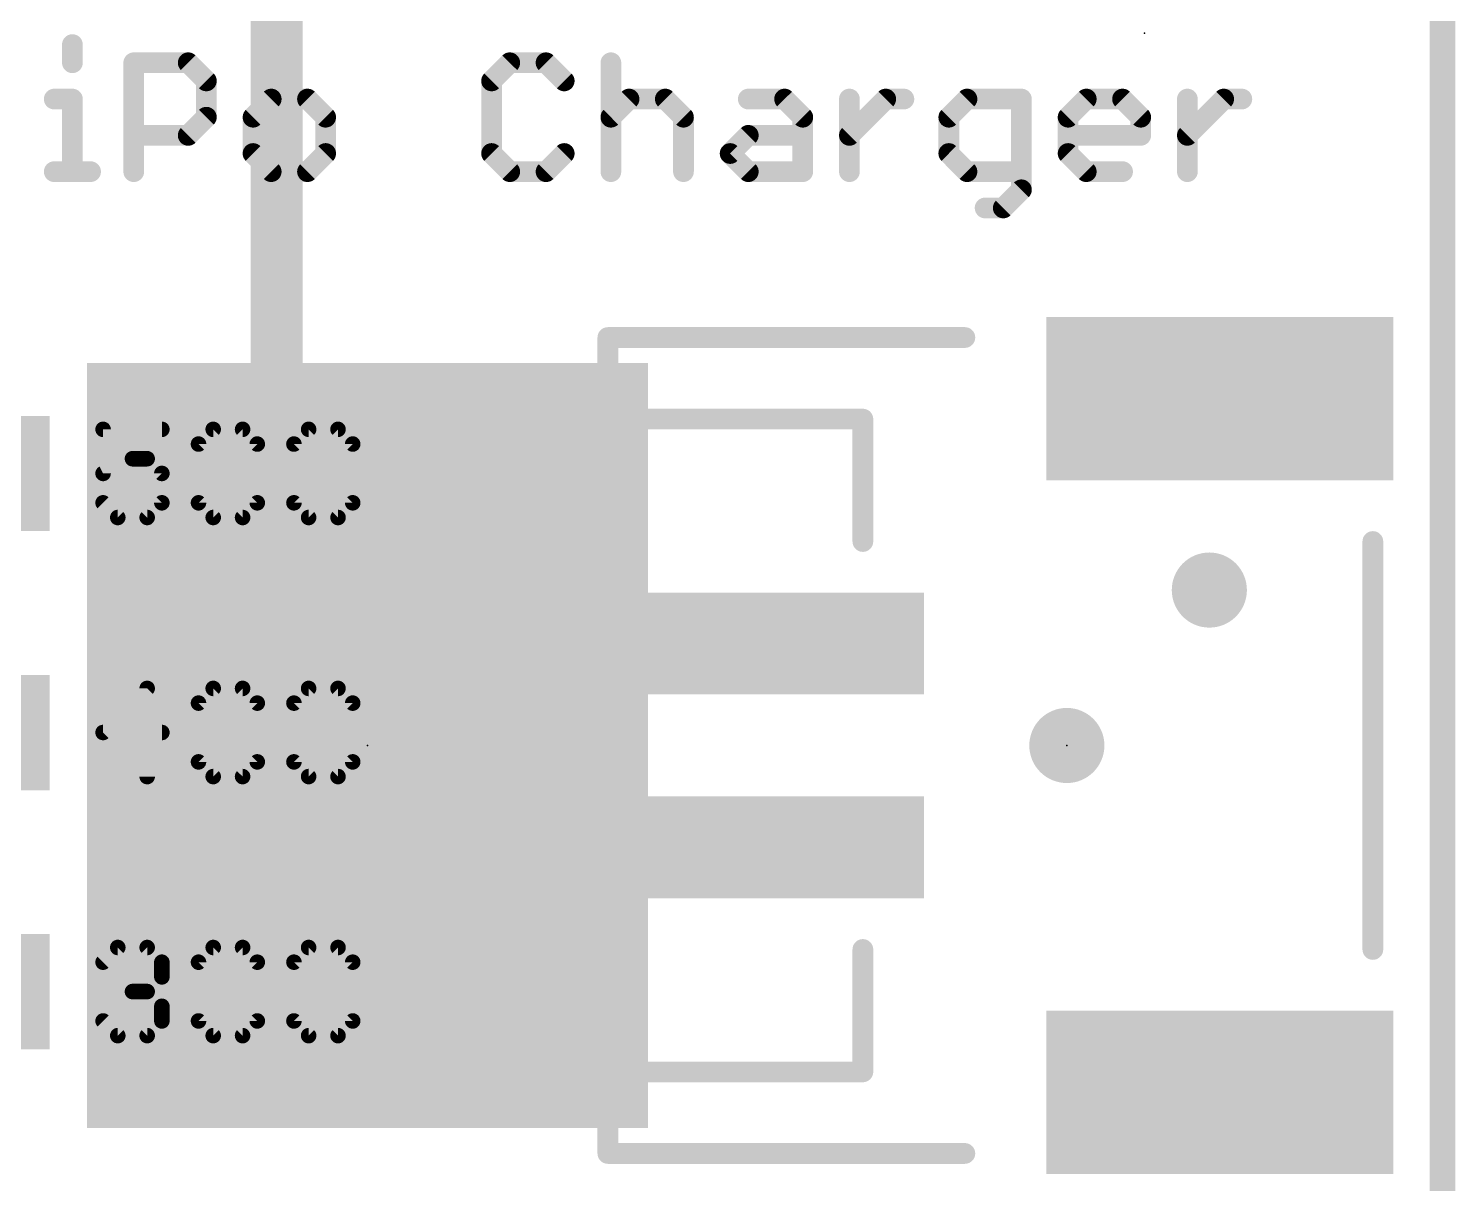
# Model space of a CAD drawing. Extents: x -33 to 74, y -21 to 38.
# Drawn here: x 17.89 to 31.88, y 14.76 to 26.08 of the extents above; entities that cross this region are included whole.
import ezdxf

# ---------------------------------------------------------------- set-up
doc = ezdxf.new("R2010")
doc.units = 0
for name, color, linetype in [('1', 12, 'CONTINUOUS'), ('16', 132, 'CONTINUOUS'), ('18', 110, 'CONTINUOUS'), ('20', 53, 'CONTINUOUS'), ('21', 41, 'CONTINUOUS'), ('23', 53, 'CONTINUOUS'), ('24', 53, 'CONTINUOUS')]:
    doc.layers.add(name, color=color, linetype=linetype)

# ---------------------------------------------------------------- blocks, each defined once
blk = doc.blocks.new('RECT')
blk.add_solid([(-0.5, -0.5), (0.5, -0.5), (-0.5, 0.5), (0.5, 0.5)])
blk = doc.blocks.new('ROUNDV')
at = {"const_width": 0.5}
blk.add_lwpolyline([(0, -0.25, 1), (0, 0.25, 1), (0, -0.25)], format="xyb", dxfattribs=at)

msp = doc.modelspace()

# ---------------------------------------------------------------- linework, layer by layer
at = {"layer": '1'}
for points, const_width in [([(31.75, 38.1), (31.75, 0)], 0.254), ([(20.32, 19.058), (20.32, 33.909)], 0.508), ([(21.328, 18.05), (20.32, 19.058)], 0.508), ([(24.367, 18.05), (21.328, 18.05)], 0.508)]:
    msp.add_lwpolyline(points, dxfattribs=dict(at, const_width=const_width))
at = {"layer": '1', "const_width": 0.254}
for points in [[(20.4098, 19.1478, 1), (20.2302, 18.9682)], [(20.193, 19.058, 1), (20.447, 19.058)], [(21.328, 18.177, 1), (21.328, 17.923)], [(21.2382, 17.9602, 1), (21.4178, 18.1398)], [(24.367, 17.923, 1), (24.367, 18.177)]]:
    msp.add_lwpolyline(points, format="xyb", dxfattribs=at)
at = {"layer": '16', "const_width": 0.254}
msp.add_lwpolyline([(31.75, 38.1), (31.75, 0)], dxfattribs=at)
at = {"layer": '20', "const_width": 0.2032}
msp.add_lwpolyline([(31.75, 0), (31.75, 38.1)], dxfattribs=at)
at = {"layer": '21'}
for points, const_width in [([(18.3174, 25.9218), (18.3174, 25.7438)], 0.2032), ([(18.919, 24.6761), (18.919, 25.7438)], 0.2032), ([(18.919, 25.7438), (19.4529, 25.7438)], 0.2032), ([(19.4529, 25.7438), (19.6308, 25.5659)], 0.2032), ([(22.6051, 25.7438), (22.4272, 25.5659)], 0.2032), ([(22.961, 25.7438), (22.6051, 25.7438)], 0.2032), ([(23.139, 25.5659), (22.961, 25.7438)], 0.2032), ([(23.5966, 25.7438), (23.5966, 24.6761)], 0.2032), ([(19.6308, 25.5659), (19.6308, 25.21)], 0.2032), ([(22.4272, 25.5659), (22.4272, 24.8541)], 0.2032), ([(18.1394, 25.3879), (18.3174, 25.3879)], 0.2032), ([(18.3174, 25.3879), (18.3174, 24.6761)], 0.2032), ([(20.2663, 25.3879), (20.0884, 25.21)], 0.2032), ([(20.6223, 25.3879), (20.2663, 25.3879)], 0.2032), ([(20.8002, 25.21), (20.6223, 25.3879)], 0.2032), ([(23.5966, 25.21), (23.7745, 25.3879)], 0.2032), ([(23.7745, 25.3879), (24.1304, 25.3879)], 0.2032), ([(24.1304, 25.3879), (24.3084, 25.21)], 0.2032), ([(24.9439, 25.3879), (25.2998, 25.3879)], 0.2032), ([(25.2998, 25.3879), (25.4778, 25.21)], 0.2032), ([(25.9354, 24.6761), (25.9354, 25.3879)], 0.2032), ([(25.9354, 25.032), (26.2913, 25.3879)], 0.2032), ([(26.2913, 25.3879), (26.4692, 25.3879)], 0.2032), ([(27.0878, 25.3879), (26.9099, 25.21)], 0.2032), ([(27.6217, 25.3879), (27.0878, 25.3879)], 0.2032), ([(27.6217, 24.4982), (27.6217, 25.3879)], 0.2032), ([(28.0793, 25.21), (28.2572, 25.3879)], 0.2032), ([(28.2572, 25.3879), (28.6131, 25.3879)], 0.2032), ([(28.6131, 25.3879), (28.7911, 25.21)], 0.2032), ([(29.2487, 24.6761), (29.2487, 25.3879)], 0.2032), ([(29.2487, 25.032), (29.6046, 25.3879)], 0.2032), ([(29.6046, 25.3879), (29.7825, 25.3879)], 0.2032), ([(19.6308, 25.21), (19.4529, 25.032)], 0.2032), ([(20.0884, 25.21), (20.0884, 24.8541)], 0.2032), ([(20.8002, 24.8541), (20.8002, 25.21)], 0.2032), ([(24.3084, 25.21), (24.3084, 24.6761)], 0.2032), ([(25.4778, 25.21), (25.4778, 24.6761)], 0.2032), ([(26.9099, 25.21), (26.9099, 24.8541)], 0.2032), ([(28.0793, 24.8541), (28.0793, 25.21)], 0.2032), ([(28.7911, 25.21), (28.7911, 25.032)], 0.2032), ([(19.4529, 25.032), (18.919, 25.032)], 0.2032), ([(24.766, 24.8541), (24.9439, 25.032)], 0.2032), ([(24.9439, 25.032), (25.4778, 25.032)], 0.2032), ([(28.7911, 25.032), (28.0793, 25.032)], 0.2032), ([(20.0884, 24.8541), (20.2663, 24.6761)], 0.2032), ([(20.6223, 24.6761), (20.8002, 24.8541)], 0.2032), ([(22.4272, 24.8541), (22.6051, 24.6761)], 0.2032), ([(22.961, 24.6761), (23.139, 24.8541)], 0.2032), ([(24.9439, 24.6761), (24.766, 24.8541)], 0.2032), ([(26.9099, 24.8541), (27.0878, 24.6761)], 0.2032), ([(28.2572, 24.6761), (28.0793, 24.8541)], 0.2032), ([(18.1394, 24.6761), (18.4953, 24.6761)], 0.2032), ([(20.2663, 24.6761), (20.6223, 24.6761)], 0.2032), ([(22.6051, 24.6761), (22.961, 24.6761)], 0.2032), ([(25.4778, 24.6761), (24.9439, 24.6761)], 0.2032), ([(27.0878, 24.6761), (27.6217, 24.6761)], 0.2032), ([(28.6131, 24.6761), (28.2572, 24.6761)], 0.2032), ([(27.4437, 24.3202), (27.6217, 24.4982)], 0.2032), ([(27.2658, 24.3202), (27.4437, 24.3202)], 0.2032), ([(27.067, 23.05), (23.567, 23.05)], 0.2032), ([(23.567, 23.05), (23.567, 22.25)], 0.2032), ([(23.567, 22.25), (26.067, 22.25)], 0.2032), ([(26.067, 22.25), (26.067, 21.05)], 0.2032), ([(19.1944, 22.1495), (18.6182, 22.1495)], 0.1524), ([(18.6182, 22.1495), (18.6182, 21.7174)], 0.1524), ([(19.5537, 22.0055), (19.6978, 22.1495)], 0.1524), ([(19.6978, 22.1495), (19.9859, 22.1495)], 0.1524), ([(19.9859, 22.1495), (20.1299, 22.0055)], 0.1524), ([(20.4892, 22.0055), (20.6333, 22.1495)], 0.1524), ([(20.6333, 22.1495), (20.9214, 22.1495)], 0.1524), ([(20.9214, 22.1495), (21.0655, 22.0055)], 0.1524), ([(19.5537, 21.4293), (19.5537, 22.0055)], 0.1524), ([(19.5537, 21.4293), (20.1299, 22.0055)], 0.1524), ([(20.1299, 22.0055), (20.1299, 21.4293)], 0.1524), ([(20.4892, 21.4293), (20.4892, 22.0055)], 0.1524), ([(20.4892, 21.4293), (21.0655, 22.0055)], 0.1524), ([(21.0655, 22.0055), (21.0655, 21.4293)], 0.1524), ([(18.6182, 21.7174), (18.9063, 21.8614)], 0.1524), ([(18.9063, 21.8614), (19.0504, 21.8614)], 0.1524), ([(19.0504, 21.8614), (19.1944, 21.7174)], 0.1524), ([(19.1944, 21.7174), (19.1944, 21.4293)], 0.1524), ([(18.7623, 21.2852), (18.6182, 21.4293)], 0.1524), ([(19.1944, 21.4293), (19.0504, 21.2852)], 0.1524), ([(19.6978, 21.2852), (19.5537, 21.4293)], 0.1524), ([(20.1299, 21.4293), (19.9859, 21.2852)], 0.1524), ([(20.6333, 21.2852), (20.4892, 21.4293)], 0.1524), ([(21.0655, 21.4293), (20.9214, 21.2852)], 0.1524), ([(19.0504, 21.2852), (18.7623, 21.2852)], 0.1524), ([(19.9859, 21.2852), (19.6978, 21.2852)], 0.1524), ([(20.9214, 21.2852), (20.6333, 21.2852)], 0.1524), ([(31.067, 17.05), (31.067, 21.05)], 0.2032), ([(19.0504, 19.6095), (18.6182, 19.1774)], 0.1524), ([(19.0504, 18.7452), (19.0504, 19.6095)], 0.1524), ([(19.5537, 19.4655), (19.6978, 19.6095)], 0.1524), ([(19.6978, 19.6095), (19.9859, 19.6095)], 0.1524), ([(19.9859, 19.6095), (20.1299, 19.4655)], 0.1524), ([(20.4892, 19.4655), (20.6333, 19.6095)], 0.1524), ([(20.6333, 19.6095), (20.9214, 19.6095)], 0.1524), ([(20.9214, 19.6095), (21.0655, 19.4655)], 0.1524), ([(19.5537, 18.8893), (19.5537, 19.4655)], 0.1524), ([(19.5537, 18.8893), (20.1299, 19.4655)], 0.1524), ([(20.1299, 19.4655), (20.1299, 18.8893)], 0.1524), ([(20.4892, 18.8893), (20.4892, 19.4655)], 0.1524), ([(20.4892, 18.8893), (21.0655, 19.4655)], 0.1524), ([(21.0655, 19.4655), (21.0655, 18.8893)], 0.1524), ([(18.6182, 19.1774), (19.1944, 19.1774)], 0.1524), ([(19.6978, 18.7452), (19.5537, 18.8893)], 0.1524), ([(20.1299, 18.8893), (19.9859, 18.7452)], 0.1524), ([(20.6333, 18.7452), (20.4892, 18.8893)], 0.1524), ([(21.0655, 18.8893), (20.9214, 18.7452)], 0.1524), ([(19.9859, 18.7452), (19.6978, 18.7452)], 0.1524), ([(20.9214, 18.7452), (20.6333, 18.7452)], 0.1524), ([(18.6182, 16.9255), (18.7623, 17.0695)], 0.1524), ([(18.7623, 17.0695), (19.0504, 17.0695)], 0.1524), ([(19.0504, 17.0695), (19.1944, 16.9255)], 0.1524), ([(19.5537, 16.9255), (19.6978, 17.0695)], 0.1524), ([(19.6978, 17.0695), (19.9859, 17.0695)], 0.1524), ([(19.9859, 17.0695), (20.1299, 16.9255)], 0.1524), ([(20.4892, 16.9255), (20.6333, 17.0695)], 0.1524), ([(20.6333, 17.0695), (20.9214, 17.0695)], 0.1524), ([(20.9214, 17.0695), (21.0655, 16.9255)], 0.1524), ([(26.067, 17.05), (26.067, 15.85)], 0.2032), ([(19.1944, 16.9255), (19.1944, 16.7814)], 0.1524), ([(19.5537, 16.3493), (19.5537, 16.9255)], 0.1524), ([(19.5537, 16.3493), (20.1299, 16.9255)], 0.1524), ([(20.1299, 16.9255), (20.1299, 16.3493)], 0.1524), ([(20.4892, 16.3493), (20.4892, 16.9255)], 0.1524), ([(20.4892, 16.3493), (21.0655, 16.9255)], 0.1524), ([(21.0655, 16.9255), (21.0655, 16.3493)], 0.1524), ([(19.1944, 16.7814), (19.0504, 16.6374)], 0.1524), ([(19.0504, 16.6374), (18.9063, 16.6374)], 0.1524), ([(19.0504, 16.6374), (19.1944, 16.4933)], 0.1524), ([(19.1944, 16.4933), (19.1944, 16.3493)], 0.1524), ([(18.7623, 16.2052), (18.6182, 16.3493)], 0.1524), ([(19.1944, 16.3493), (19.0504, 16.2052)], 0.1524), ([(19.6978, 16.2052), (19.5537, 16.3493)], 0.1524), ([(20.1299, 16.3493), (19.9859, 16.2052)], 0.1524), ([(20.6333, 16.2052), (20.4892, 16.3493)], 0.1524), ([(21.0655, 16.3493), (20.9214, 16.2052)], 0.1524), ([(19.0504, 16.2052), (18.7623, 16.2052)], 0.1524), ([(19.9859, 16.2052), (19.6978, 16.2052)], 0.1524), ([(20.9214, 16.2052), (20.6333, 16.2052)], 0.1524), ([(26.067, 15.85), (23.567, 15.85)], 0.2032), ([(23.567, 15.85), (23.567, 15.05)], 0.2032), ([(23.567, 15.05), (27.067, 15.05)], 0.2032)]:
    msp.add_lwpolyline(points, dxfattribs=dict(at, const_width=const_width))
for points, const_width in [([(18.3681, 25.9218, 1), (18.2666, 25.9218)], 0.1016), ([(18.2666, 25.7438, 1), (18.3681, 25.7438)], 0.1016), ([(18.9698, 25.7438, 1), (18.8682, 25.7438)], 0.1016), ([(18.919, 25.7946, 1), (18.919, 25.693)], 0.1016), ([(19.4888, 25.7797, 1), (19.4169, 25.7079)], 0.1016), ([(19.4529, 25.693, 1), (19.4529, 25.7946)], 0.1016), ([(22.6051, 25.7946, 1), (22.6051, 25.693)], 0.1016), ([(22.6411, 25.7079, 1), (22.5692, 25.7797)], 0.1016), ([(22.997, 25.7797, 1), (22.9251, 25.7079)], 0.1016), ([(22.961, 25.693, 1), (22.961, 25.7946)], 0.1016), ([(23.6474, 25.7438, 1), (23.5458, 25.7438)], 0.1016), ([(19.6816, 25.5659, 1), (19.58, 25.5659)], 0.1016), ([(19.5949, 25.5299, 1), (19.6667, 25.6018)], 0.1016), ([(22.478, 25.5659, 1), (22.3764, 25.5659)], 0.1016), ([(22.3913, 25.6018, 1), (22.4631, 25.5299)], 0.1016), ([(23.1031, 25.5299, 1), (23.1749, 25.6018)], 0.1016), ([(18.1394, 25.4387, 1), (18.1394, 25.3371)], 0.1016), ([(18.3681, 25.3879, 1), (18.2666, 25.3879)], 0.1016), ([(18.3174, 25.3371, 1), (18.3174, 25.4387)], 0.1016), ([(20.2663, 25.4387, 1), (20.2663, 25.3371)], 0.1016), ([(20.3023, 25.352, 1), (20.2304, 25.4238)], 0.1016), ([(20.6582, 25.4238, 1), (20.5863, 25.352)], 0.1016), ([(20.6223, 25.3371, 1), (20.6223, 25.4387)], 0.1016), ([(23.7745, 25.4387, 1), (23.7745, 25.3371)], 0.1016), ([(23.8105, 25.352, 1), (23.7386, 25.4238)], 0.1016), ([(24.1664, 25.4238, 1), (24.0945, 25.352)], 0.1016), ([(24.1304, 25.3371, 1), (24.1304, 25.4387)], 0.1016), ([(24.9439, 25.4387, 1), (24.9439, 25.3371)], 0.1016), ([(25.3358, 25.4238, 1), (25.2639, 25.352)], 0.1016), ([(25.2998, 25.3371, 1), (25.2998, 25.4387)], 0.1016), ([(25.9862, 25.3879, 1), (25.8846, 25.3879)], 0.1016), ([(26.2913, 25.4387, 1), (26.2913, 25.3371)], 0.1016), ([(26.3272, 25.352, 1), (26.2554, 25.4238)], 0.1016), ([(26.4692, 25.3371, 1), (26.4692, 25.4387)], 0.1016), ([(27.0878, 25.4387, 1), (27.0878, 25.3371)], 0.1016), ([(27.1237, 25.352, 1), (27.0519, 25.4238)], 0.1016), ([(27.6725, 25.3879, 1), (27.5709, 25.3879)], 0.1016), ([(27.6217, 25.3371, 1), (27.6217, 25.4387)], 0.1016), ([(28.2572, 25.4387, 1), (28.2572, 25.3371)], 0.1016), ([(28.2931, 25.352, 1), (28.2213, 25.4238)], 0.1016), ([(28.649, 25.4238, 1), (28.5772, 25.352)], 0.1016), ([(28.6131, 25.3371, 1), (28.6131, 25.4387)], 0.1016), ([(29.2995, 25.3879, 1), (29.1979, 25.3879)], 0.1016), ([(29.6046, 25.4387, 1), (29.6046, 25.3371)], 0.1016), ([(29.6405, 25.352, 1), (29.5687, 25.4238)], 0.1016), ([(29.7825, 25.3371, 1), (29.7825, 25.4387)], 0.1016), ([(19.58, 25.21, 1), (19.6816, 25.21)], 0.1016), ([(19.6667, 25.174, 1), (19.5949, 25.2459)], 0.1016), ([(20.1392, 25.21, 1), (20.0376, 25.21)], 0.1016), ([(20.0525, 25.2459, 1), (20.1243, 25.174)], 0.1016), ([(20.851, 25.21, 1), (20.7494, 25.21)], 0.1016), ([(20.7643, 25.174, 1), (20.8361, 25.2459)], 0.1016), ([(23.5607, 25.2459, 1), (23.6325, 25.174)], 0.1016), ([(24.3592, 25.21, 1), (24.2576, 25.21)], 0.1016), ([(24.2725, 25.174, 1), (24.3443, 25.2459)], 0.1016), ([(25.5286, 25.21, 1), (25.427, 25.21)], 0.1016), ([(25.4419, 25.174, 1), (25.5137, 25.2459)], 0.1016), ([(26.9607, 25.21, 1), (26.8591, 25.21)], 0.1016), ([(26.874, 25.2459, 1), (26.9458, 25.174)], 0.1016), ([(28.1301, 25.21, 1), (28.0285, 25.21)], 0.1016), ([(28.0434, 25.2459, 1), (28.1152, 25.174)], 0.1016), ([(28.8419, 25.21, 1), (28.7403, 25.21)], 0.1016), ([(28.7552, 25.174, 1), (28.827, 25.2459)], 0.1016), ([(18.919, 25.0828, 1), (18.919, 24.9812)], 0.1016), ([(19.4169, 25.0679, 1), (19.4888, 24.9961)], 0.1016), ([(19.4529, 24.9812, 1), (19.4529, 25.0828)], 0.1016), ([(24.9439, 25.0828, 1), (24.9439, 24.9812)], 0.1016), ([(24.9799, 24.9961, 1), (24.908, 25.0679)], 0.1016), ([(25.4778, 24.9812, 1), (25.4778, 25.0828)], 0.1016), ([(25.8995, 25.0679, 1), (25.9713, 24.9961)], 0.1016), ([(28.0793, 25.0828, 1), (28.0793, 24.9812)], 0.1016), ([(28.7403, 25.032, 1), (28.8419, 25.032)], 0.1016), ([(28.7911, 24.9812, 1), (28.7911, 25.0828)], 0.1016), ([(29.2127, 25.0679, 1), (29.2846, 24.9961)], 0.1016), ([(20.1243, 24.89, 1), (20.0525, 24.8181)], 0.1016), ([(20.0376, 24.8541, 1), (20.1392, 24.8541)], 0.1016), ([(20.7494, 24.8541, 1), (20.851, 24.8541)], 0.1016), ([(20.8361, 24.8181, 1), (20.7643, 24.89)], 0.1016), ([(22.4631, 24.89, 1), (22.3913, 24.8181)], 0.1016), ([(22.3764, 24.8541, 1), (22.478, 24.8541)], 0.1016), ([(23.1749, 24.8181, 1), (23.1031, 24.89)], 0.1016), ([(24.8019, 24.89, 1), (24.7301, 24.8181)], 0.1016), ([(24.7301, 24.89, 1), (24.8019, 24.8181)], 0.1016), ([(26.9458, 24.89, 1), (26.874, 24.8181)], 0.1016), ([(26.8591, 24.8541, 1), (26.9607, 24.8541)], 0.1016), ([(28.1152, 24.89, 1), (28.0434, 24.8181)], 0.1016), ([(28.0285, 24.8541, 1), (28.1301, 24.8541)], 0.1016), ([(18.1394, 24.7269, 1), (18.1394, 24.6253)], 0.1016), ([(18.4953, 24.6253, 1), (18.4953, 24.7269)], 0.1016), ([(20.2663, 24.7269, 1), (20.2663, 24.6253)], 0.1016), ([(20.2304, 24.6402, 1), (20.3023, 24.712)], 0.1016), ([(20.5863, 24.712, 1), (20.6582, 24.6402)], 0.1016), ([(20.6223, 24.6253, 1), (20.6223, 24.7269)], 0.1016), ([(22.6051, 24.7269, 1), (22.6051, 24.6253)], 0.1016), ([(22.5692, 24.6402, 1), (22.6411, 24.712)], 0.1016), ([(22.9251, 24.712, 1), (22.997, 24.6402)], 0.1016), ([(22.961, 24.6253, 1), (22.961, 24.7269)], 0.1016), ([(24.9439, 24.7269, 1), (24.9439, 24.6253)], 0.1016), ([(24.908, 24.6402, 1), (24.9799, 24.712)], 0.1016), ([(25.4778, 24.6253, 1), (25.4778, 24.7269)], 0.1016), ([(27.0878, 24.7269, 1), (27.0878, 24.6253)], 0.1016), ([(27.0519, 24.6402, 1), (27.1237, 24.712)], 0.1016), ([(27.6217, 24.6253, 1), (27.6217, 24.7269)], 0.1016), ([(28.2572, 24.7269, 1), (28.2572, 24.6253)], 0.1016), ([(28.2213, 24.6402, 1), (28.2931, 24.712)], 0.1016), ([(28.6131, 24.6253, 1), (28.6131, 24.7269)], 0.1016), ([(18.2666, 24.6761, 1), (18.3681, 24.6761)], 0.1016), ([(18.8682, 24.6761, 1), (18.9698, 24.6761)], 0.1016), ([(23.5458, 24.6761, 1), (23.6474, 24.6761)], 0.1016), ([(24.2576, 24.6761, 1), (24.3592, 24.6761)], 0.1016), ([(25.427, 24.6761, 1), (25.5286, 24.6761)], 0.1016), ([(25.8846, 24.6761, 1), (25.9862, 24.6761)], 0.1016), ([(29.1979, 24.6761, 1), (29.2995, 24.6761)], 0.1016), ([(27.5709, 24.4982, 1), (27.6725, 24.4982)], 0.1016), ([(27.6576, 24.4622, 1), (27.5858, 24.5341)], 0.1016), ([(27.2658, 24.371, 1), (27.2658, 24.2694)], 0.1016), ([(27.4078, 24.3561, 1), (27.4797, 24.2843)], 0.1016), ([(27.4437, 24.2694, 1), (27.4437, 24.371)], 0.1016), ([(23.567, 23.1008, 1), (23.567, 22.9992)], 0.1016), ([(23.6178, 23.05, 1), (23.5162, 23.05)], 0.1016), ([(27.067, 22.9992, 1), (27.067, 23.1008)], 0.1016), ([(23.567, 22.3008, 1), (23.567, 22.1992)], 0.1016), ([(23.5162, 22.25, 1), (23.6178, 22.25)], 0.1016), ([(26.1178, 22.25, 1), (26.0162, 22.25)], 0.1016), ([(26.067, 22.1992, 1), (26.067, 22.3008)], 0.1016), ([(18.6182, 22.1876, 1), (18.6182, 22.1114)], 0.0762), ([(18.6563, 22.1495, 1), (18.5801, 22.1495)], 0.0762), ([(19.1944, 22.1114, 1), (19.1944, 22.1876)], 0.0762), ([(19.6978, 22.1876, 1), (19.6978, 22.1114)], 0.0762), ([(19.7247, 22.1226, 1), (19.6708, 22.1765)], 0.0762), ([(20.0128, 22.1765, 1), (19.9589, 22.1226)], 0.0762), ([(19.9859, 22.1114, 1), (19.9859, 22.1876)], 0.0762), ([(20.6333, 22.1876, 1), (20.6333, 22.1114)], 0.0762), ([(20.6602, 22.1226, 1), (20.6064, 22.1765)], 0.0762), ([(20.9483, 22.1765, 1), (20.8945, 22.1226)], 0.0762), ([(20.9214, 22.1114, 1), (20.9214, 22.1876)], 0.0762), ([(19.5918, 22.0055, 1), (19.5156, 22.0055)], 0.0762), ([(19.5268, 22.0324, 1), (19.5807, 21.9785)], 0.0762), ([(20.168, 22.0055, 1), (20.0918, 22.0055)], 0.0762), ([(20.1569, 21.9785, 1), (20.103, 22.0324)], 0.0762), ([(20.103, 21.9785, 1), (20.1569, 22.0324)], 0.0762), ([(20.5273, 22.0055, 1), (20.4511, 22.0055)], 0.0762), ([(20.4623, 22.0324, 1), (20.5162, 21.9785)], 0.0762), ([(21.1036, 22.0055, 1), (21.0274, 22.0055)], 0.0762), ([(21.0924, 21.9785, 1), (21.0385, 22.0324)], 0.0762), ([(21.0385, 21.9785, 1), (21.0924, 22.0324)], 0.0762), ([(18.9063, 21.8995, 1), (18.9063, 21.8233)], 0.0762), ([(18.9234, 21.8273, 1), (18.8893, 21.8955)], 0.0762), ([(19.0773, 21.8884, 1), (19.0234, 21.8345)], 0.0762), ([(19.0504, 21.8233, 1), (19.0504, 21.8995)], 0.0762), ([(18.6012, 21.7514, 1), (18.6352, 21.6833)], 0.0762), ([(18.5801, 21.7174, 1), (18.6563, 21.7174)], 0.0762), ([(19.2325, 21.7174, 1), (19.1563, 21.7174)], 0.0762), ([(19.1675, 21.6904, 1), (19.2214, 21.7443)], 0.0762), ([(18.6451, 21.4562, 1), (18.5913, 21.4023)], 0.0762), ([(19.1563, 21.4293, 1), (19.2325, 21.4293)], 0.0762), ([(19.2214, 21.4023, 1), (19.1675, 21.4562)], 0.0762), ([(19.5807, 21.4562, 1), (19.5268, 21.4023)], 0.0762), ([(19.5268, 21.4562, 1), (19.5807, 21.4023)], 0.0762), ([(19.5156, 21.4293, 1), (19.5918, 21.4293)], 0.0762), ([(20.0918, 21.4293, 1), (20.168, 21.4293)], 0.0762), ([(20.1569, 21.4023, 1), (20.103, 21.4562)], 0.0762), ([(20.5162, 21.4562, 1), (20.4623, 21.4023)], 0.0762), ([(20.4623, 21.4562, 1), (20.5162, 21.4023)], 0.0762), ([(20.4511, 21.4293, 1), (20.5273, 21.4293)], 0.0762), ([(21.0274, 21.4293, 1), (21.1036, 21.4293)], 0.0762), ([(21.0924, 21.4023, 1), (21.0385, 21.4562)], 0.0762), ([(18.7623, 21.3233, 1), (18.7623, 21.2471)], 0.0762), ([(18.7353, 21.2583, 1), (18.7892, 21.3121)], 0.0762), ([(19.0234, 21.3121, 1), (19.0773, 21.2583)], 0.0762), ([(19.0504, 21.2471, 1), (19.0504, 21.3233)], 0.0762), ([(19.6978, 21.3233, 1), (19.6978, 21.2471)], 0.0762), ([(19.6708, 21.2583, 1), (19.7247, 21.3121)], 0.0762), ([(19.9589, 21.3121, 1), (20.0128, 21.2583)], 0.0762), ([(19.9859, 21.2471, 1), (19.9859, 21.3233)], 0.0762), ([(20.6333, 21.3233, 1), (20.6333, 21.2471)], 0.0762), ([(20.6064, 21.2583, 1), (20.6602, 21.3121)], 0.0762), ([(20.8945, 21.3121, 1), (20.9483, 21.2583)], 0.0762), ([(20.9214, 21.2471, 1), (20.9214, 21.3233)], 0.0762), ([(31.1178, 21.05, 1), (31.0162, 21.05)], 0.1016), ([(26.0162, 21.05, 1), (26.1178, 21.05)], 0.1016), ([(19.0885, 19.6095, 1), (19.0123, 19.6095)], 0.0762), ([(19.0773, 19.5826, 1), (19.0234, 19.6365)], 0.0762), ([(19.6978, 19.6476, 1), (19.6978, 19.5714)], 0.0762), ([(19.7247, 19.5826, 1), (19.6708, 19.6365)], 0.0762), ([(20.0128, 19.6365, 1), (19.9589, 19.5826)], 0.0762), ([(19.9859, 19.5714, 1), (19.9859, 19.6476)], 0.0762), ([(20.6333, 19.6476, 1), (20.6333, 19.5714)], 0.0762), ([(20.6602, 19.5826, 1), (20.6064, 19.6365)], 0.0762), ([(20.9483, 19.6365, 1), (20.8945, 19.5826)], 0.0762), ([(20.9214, 19.5714, 1), (20.9214, 19.6476)], 0.0762), ([(19.5918, 19.4655, 1), (19.5156, 19.4655)], 0.0762), ([(19.5268, 19.4924, 1), (19.5807, 19.4385)], 0.0762), ([(20.168, 19.4655, 1), (20.0918, 19.4655)], 0.0762), ([(20.1569, 19.4385, 1), (20.103, 19.4924)], 0.0762), ([(20.103, 19.4385, 1), (20.1569, 19.4924)], 0.0762), ([(20.5273, 19.4655, 1), (20.4511, 19.4655)], 0.0762), ([(20.4623, 19.4924, 1), (20.5162, 19.4385)], 0.0762), ([(21.1036, 19.4655, 1), (21.0274, 19.4655)], 0.0762), ([(21.0924, 19.4385, 1), (21.0385, 19.4924)], 0.0762), ([(21.0385, 19.4385, 1), (21.0924, 19.4924)], 0.0762), ([(18.6182, 19.2155, 1), (18.6182, 19.1393)], 0.0762), ([(18.5913, 19.2043, 1), (18.6451, 19.1504)], 0.0762), ([(19.1944, 19.1393, 1), (19.1944, 19.2155)], 0.0762), ([(19.5807, 18.9162, 1), (19.5268, 18.8623)], 0.0762), ([(19.5268, 18.9162, 1), (19.5807, 18.8623)], 0.0762), ([(19.5156, 18.8893, 1), (19.5918, 18.8893)], 0.0762), ([(20.0918, 18.8893, 1), (20.168, 18.8893)], 0.0762), ([(20.1569, 18.8623, 1), (20.103, 18.9162)], 0.0762), ([(20.5162, 18.9162, 1), (20.4623, 18.8623)], 0.0762), ([(20.4623, 18.9162, 1), (20.5162, 18.8623)], 0.0762), ([(20.4511, 18.8893, 1), (20.5273, 18.8893)], 0.0762), ([(21.0274, 18.8893, 1), (21.1036, 18.8893)], 0.0762), ([(21.0924, 18.8623, 1), (21.0385, 18.9162)], 0.0762), ([(19.0123, 18.7452, 1), (19.0885, 18.7452)], 0.0762), ([(19.6978, 18.7833, 1), (19.6978, 18.7071)], 0.0762), ([(19.6708, 18.7183, 1), (19.7247, 18.7721)], 0.0762), ([(19.9589, 18.7721, 1), (20.0128, 18.7183)], 0.0762), ([(19.9859, 18.7071, 1), (19.9859, 18.7833)], 0.0762), ([(20.6333, 18.7833, 1), (20.6333, 18.7071)], 0.0762), ([(20.6064, 18.7183, 1), (20.6602, 18.7721)], 0.0762), ([(20.8945, 18.7721, 1), (20.9483, 18.7183)], 0.0762), ([(20.9214, 18.7071, 1), (20.9214, 18.7833)], 0.0762), ([(18.7623, 17.1076, 1), (18.7623, 17.0314)], 0.0762), ([(18.7892, 17.0426, 1), (18.7353, 17.0965)], 0.0762), ([(19.0773, 17.0965, 1), (19.0234, 17.0426)], 0.0762), ([(19.0504, 17.0314, 1), (19.0504, 17.1076)], 0.0762), ([(19.6978, 17.1076, 1), (19.6978, 17.0314)], 0.0762), ([(19.7247, 17.0426, 1), (19.6708, 17.0965)], 0.0762), ([(20.0128, 17.0965, 1), (19.9589, 17.0426)], 0.0762), ([(19.9859, 17.0314, 1), (19.9859, 17.1076)], 0.0762), ([(20.6333, 17.1076, 1), (20.6333, 17.0314)], 0.0762), ([(20.6602, 17.0426, 1), (20.6064, 17.0965)], 0.0762), ([(20.9483, 17.0965, 1), (20.8945, 17.0426)], 0.0762), ([(20.9214, 17.0314, 1), (20.9214, 17.1076)], 0.0762), ([(26.1178, 17.05, 1), (26.0162, 17.05)], 0.1016), ([(31.0162, 17.05, 1), (31.1178, 17.05)], 0.1016), ([(18.5913, 16.9524, 1), (18.6451, 16.8985)], 0.0762), ([(19.2325, 16.9255, 1), (19.1563, 16.9255)], 0.0762), ([(19.1675, 16.8985, 1), (19.2214, 16.9524)], 0.0762), ([(19.5918, 16.9255, 1), (19.5156, 16.9255)], 0.0762), ([(19.5268, 16.9524, 1), (19.5807, 16.8985)], 0.0762), ([(20.168, 16.9255, 1), (20.0918, 16.9255)], 0.0762), ([(20.1569, 16.8985, 1), (20.103, 16.9524)], 0.0762), ([(20.103, 16.8985, 1), (20.1569, 16.9524)], 0.0762), ([(20.5273, 16.9255, 1), (20.4511, 16.9255)], 0.0762), ([(20.4623, 16.9524, 1), (20.5162, 16.8985)], 0.0762), ([(21.1036, 16.9255, 1), (21.0274, 16.9255)], 0.0762), ([(21.0924, 16.8985, 1), (21.0385, 16.9524)], 0.0762), ([(21.0385, 16.8985, 1), (21.0924, 16.9524)], 0.0762), ([(19.1563, 16.7814, 1), (19.2325, 16.7814)], 0.0762), ([(19.2214, 16.7545, 1), (19.1675, 16.8084)], 0.0762), ([(18.9063, 16.6755, 1), (18.9063, 16.5993)], 0.0762), ([(19.0773, 16.6643, 1), (19.0234, 16.6104)], 0.0762), ([(19.0234, 16.6643, 1), (19.0773, 16.6104)], 0.0762), ([(19.0504, 16.5993, 1), (19.0504, 16.6755)], 0.0762), ([(19.2325, 16.4933, 1), (19.1563, 16.4933)], 0.0762), ([(19.1675, 16.4664, 1), (19.2214, 16.5203)], 0.0762), ([(18.6451, 16.3762, 1), (18.5913, 16.3223)], 0.0762), ([(19.1563, 16.3493, 1), (19.2325, 16.3493)], 0.0762), ([(19.2214, 16.3223, 1), (19.1675, 16.3762)], 0.0762), ([(19.5807, 16.3762, 1), (19.5268, 16.3223)], 0.0762), ([(19.5268, 16.3762, 1), (19.5807, 16.3223)], 0.0762), ([(19.5156, 16.3493, 1), (19.5918, 16.3493)], 0.0762), ([(20.0918, 16.3493, 1), (20.168, 16.3493)], 0.0762), ([(20.1569, 16.3223, 1), (20.103, 16.3762)], 0.0762), ([(20.5162, 16.3762, 1), (20.4623, 16.3223)], 0.0762), ([(20.4623, 16.3762, 1), (20.5162, 16.3223)], 0.0762), ([(20.4511, 16.3493, 1), (20.5273, 16.3493)], 0.0762), ([(21.0274, 16.3493, 1), (21.1036, 16.3493)], 0.0762), ([(21.0924, 16.3223, 1), (21.0385, 16.3762)], 0.0762), ([(18.7623, 16.2433, 1), (18.7623, 16.1671)], 0.0762), ([(18.7353, 16.1783, 1), (18.7892, 16.2321)], 0.0762), ([(19.0234, 16.2321, 1), (19.0773, 16.1783)], 0.0762), ([(19.0504, 16.1671, 1), (19.0504, 16.2433)], 0.0762), ([(19.6978, 16.2433, 1), (19.6978, 16.1671)], 0.0762), ([(19.6708, 16.1783, 1), (19.7247, 16.2321)], 0.0762), ([(19.9589, 16.2321, 1), (20.0128, 16.1783)], 0.0762), ([(19.9859, 16.1671, 1), (19.9859, 16.2433)], 0.0762), ([(20.6333, 16.2433, 1), (20.6333, 16.1671)], 0.0762), ([(20.6064, 16.1783, 1), (20.6602, 16.2321)], 0.0762), ([(20.8945, 16.2321, 1), (20.9483, 16.1783)], 0.0762), ([(20.9214, 16.1671, 1), (20.9214, 16.2433)], 0.0762), ([(23.567, 15.9008, 1), (23.567, 15.7992)], 0.1016), ([(23.6178, 15.85, 1), (23.5162, 15.85)], 0.1016), ([(26.067, 15.7992, 1), (26.067, 15.9008)], 0.1016), ([(26.0162, 15.85, 1), (26.1178, 15.85)], 0.1016), ([(23.567, 15.1008, 1), (23.567, 14.9992)], 0.1016), ([(27.067, 14.9992, 1), (27.067, 15.1008)], 0.1016), ([(23.5162, 15.05, 1), (23.6178, 15.05)], 0.1016)]:
    msp.add_lwpolyline(points, format="xyb", dxfattribs=dict(at, const_width=const_width))
at = {"layer": '23'}
for p in [(28.829, 26.035), (28.067, 19.05)]:
    msp.add_point(p, dxfattribs=at)
at = {"layer": '24'}
msp.add_point((21.209, 19.05), dxfattribs=at)

# ---------------------------------------------------------------- block references
at = {"layer": '1'}
for p, xscale, yscale in [((29.567, 22.45), 3.4, 1.6), ((16.873, 21.717), 2.44, 1.13), ((16.873, 19.177), 2.44, 1.13), ((16.873, 16.637), 2.44, 1.13), ((29.567, 15.65), 3.4, 1.6)]:
    msp.add_blockref('RECT', p, dxfattribs=dict(at, xscale=xscale, yscale=yscale))
at = {"layer": '1', "yscale": 4.6, "rotation": 270}
for p in [(24.367, 20.05), (24.367, 18.05)]:
    msp.add_blockref('RECT', p, dxfattribs=at)
at = {"layer": '16', "xscale": 7.5, "yscale": 5.5, "rotation": 90}
msp.add_blockref('RECT', (21.209, 19.05), dxfattribs=at)
at = {"layer": '18', "xscale": 0.7366, "yscale": 0.7366}
for p in [(29.464, 20.574), (29.464, 20.574), (28.067, 19.05), (28.067, 19.05)]:
    msp.add_blockref('ROUNDV', p, dxfattribs=at)

doc.saveas('drawing.dxf')
